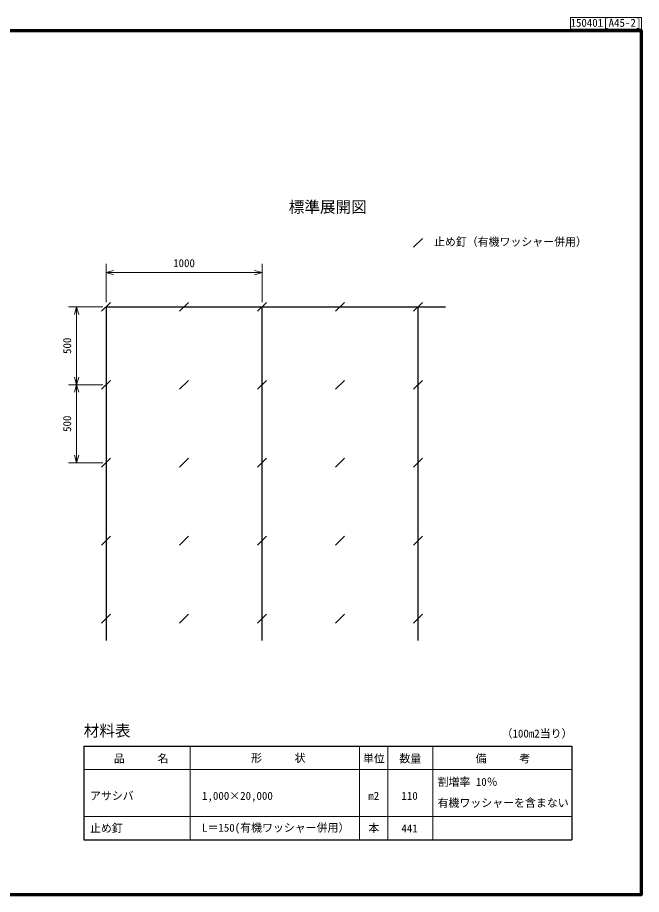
# Model space of a CAD drawing. Units: millimetres, scale not verified. Extents: x 200 to 8200, y 200 to 5825.
# Drawn here: x 4200 to 8200, y 200 to 5825 of the extents above; entities that cross this region are included whole.
import ezdxf
from ezdxf.enums import TextEntityAlignment as Align

# ---------------------------------------------------------------- set-up
doc = ezdxf.new("R2010")
doc.units = ezdxf.units.MM
doc.header["$LTSCALE"] = 20
for name, color, linetype, lineweight in [('C-DOC', 3, 'Continuous', 13), ('C-MTR-FRAM', 5, 'Continuous', 25), ('C-MTR-LINE', 5, 'Continuous', 13), ('C-STR', 7, 'Continuous', 25), ('C-STR-DIM', 1, 'Continuous', 13), ('C-STR-TXT', 7, 'Continuous', 25), ('C-TTL', 2, 'Continuous', 70)]:
    doc.layers.add(name, color=color, linetype=linetype, lineweight=lineweight)
for name, color, linetype in [('C-MTR', 5, 'Continuous'), ('C-MTR-TXT', 5, 'Continuous'), ('C-TTL-TXT', 7, 'Continuous')]:
    doc.layers.add(name, color=color, linetype=linetype)
doc.styles.add('ＭＳ ゴシック', font='')
doc.styles.get('ＭＳ ゴシック').set_extended_font_data('MS Gothic')

msp = doc.modelspace()

# ---------------------------------------------------------------- linework, layer by layer
at = {"layer": 'C-DOC'}
for p, q in [((8200, 5825), (7745, 5825)), ((7745, 5825), (7745, 5750)), ((8200, 5825), (8200, 5750)), ((8200, 5750), (7745, 5750))]:
    msp.add_line(p, q, dxfattribs=at)
at = {"layer": 'C-MTR-FRAM'}
for p, q in [((4624.49, 1151), (7753, 1151)), ((4624.49, 1151), (4624.49, 551)), ((7753, 1151), (7753, 551)), ((4624.49, 551), (7753, 551))]:
    msp.add_line(p, q, dxfattribs=at)
at = {"layer": 'C-MTR-LINE'}
for p, q in [((5307.03, 1151), (5307.03, 551)), ((6393.2, 1151.41), (6393.2, 551)), ((6573.13, 1151), (6573.13, 551)), ((6863.13, 1151), (6863.13, 551)), ((4624.49, 1001), (7753, 1001)), ((4624.49, 701), (7753, 701))]:
    msp.add_line(p, q, dxfattribs=at)
at = {"layer": 'C-STR'}
for p, q in [((4739.21, 3941.21), (4795.78, 3997.77)), ((5239.21, 3941.21), (5295.78, 3997.77)), ((5739.21, 3941.21), (5795.78, 3997.77)), ((6239.21, 3941.21), (6295.78, 3997.77)), ((6739.21, 3941.21), (6795.78, 3997.77)), ((4767.5, 3969.49), (5767.5, 3969.49)), ((4767.5, 3969.49), (4767.5, 1828.49)), ((5767.5, 1828.49), (5767.5, 3969.49)), ((5767.5, 3969.49), (6944.5, 3969.49)), ((6767.5, 1828.49), (6767.5, 3969.49)), ((4739.21, 3441.21), (4795.78, 3497.77)), ((5239.21, 3441.21), (5295.78, 3497.77)), ((5739.21, 3441.21), (5795.78, 3497.77)), ((6239.21, 3441.21), (6295.78, 3497.77)), ((6739.21, 3441.21), (6795.78, 3497.77)), ((4739.21, 2941.21), (4795.78, 2997.77)), ((5239.21, 2941.21), (5295.78, 2997.77)), ((5739.21, 2941.21), (5795.78, 2997.77)), ((6239.21, 2941.21), (6295.78, 2997.77)), ((6739.21, 2941.21), (6795.78, 2997.77)), ((4739.21, 2441.21), (4795.78, 2497.77)), ((5239.21, 2441.21), (5295.78, 2497.77)), ((5739.21, 2441.21), (5795.78, 2497.77)), ((6239.21, 2441.21), (6295.78, 2497.77)), ((6739.21, 2441.21), (6795.78, 2497.77)), ((4739.21, 1941.21), (4795.78, 1997.77)), ((5239.21, 1941.21), (5295.78, 1997.77)), ((5739.21, 1941.21), (5795.78, 1997.77)), ((6239.21, 1941.21), (6295.78, 1997.77)), ((6739.21, 1941.21), (6795.78, 1997.77))]:
    msp.add_line(p, q, dxfattribs=at)
at = {"layer": 'C-STR-DIM'}
for p, q in [((4767.5, 3999.49), (4767.5, 4246.2)), ((5767.5, 3999.49), (5767.5, 4246.2)), ((4767.5, 4188.49), (4815.79, 4201.43)), ((4767.5, 4188.49), (4767.5, 4154.2)), ((4767.5, 4188.49), (4815.79, 4175.55)), ((4767.5, 4188.49), (5767.5, 4188.49)), ((5767.5, 4188.49), (5719.2, 4201.43)), ((5767.5, 4188.49), (5719.2, 4175.55)), ((5767.5, 4188.49), (5767.5, 4154.2)), ((4747.5, 3969.49), (4527.5, 3969.49)), ((4579.02, 3969.49), (4566.08, 3921.19)), ((4579.02, 3969.49), (4591.97, 3921.19)), ((4579.02, 3469.49), (4579.02, 3969.49)), ((4587.5, 3969.49), (4619.02, 3969.49)), ((4579.02, 3469.49), (4566.08, 3517.79)), ((4579.02, 3469.49), (4591.97, 3517.79)), ((4747.5, 3469.49), (4527.5, 3469.49)), ((4579.02, 3469.49), (4566.08, 3421.19)), ((4579.02, 2969.49), (4579.02, 3469.49)), ((4579.02, 3469.49), (4591.97, 3421.19)), ((4579.02, 2969.49), (4566.08, 3017.79)), ((4579.02, 2969.49), (4591.97, 3017.79)), ((4747.5, 2969.49), (4527.5, 2969.49))]:
    msp.add_line(p, q, dxfattribs=at)
at = {"layer": 'C-STR-TXT'}
msp.add_line((6739.21, 4352.12), (6795.78, 4408.69), dxfattribs=at)
at = {"layer": 'C-TTL'}
msp.add_lwpolyline([(200, 200), (8200, 200), (8200, 5740), (200, 5740)], close=True, dxfattribs=at)

# ---------------------------------------------------------------- texts
at = {"layer": 'C-DOC', "style": 'ＭＳ ゴシック'}
msp.add_text('150401[A45-2]', height=51.32, dxfattribs=at).set_placement((7745, 5750), align=Align.BOTTOM_LEFT)
at = {"layer": 'C-MTR', "style": 'ＭＳ ゴシック'}
msp.add_text('材料表', height=73.31, dxfattribs=at).set_placement((4624.49, 1191.41), align=Align.BOTTOM_LEFT)
at = {"layer": 'C-MTR-TXT', "style": 'ＭＳ ゴシック'}
for s, p in [('（100m2当り）', (7303.22, 1191)), ('止め釘', (4664.49, 583.79)), ('L＝150(有機ワッシャー併用）', (5382.81, 587.13)), ('本', (6448.76, 584.3)), ('441', (6660.97, 582.57))]:
    msp.add_text(s, height=51.32, dxfattribs=at).set_placement(p, align=Align.BOTTOM_LEFT)
for s, p in [('\u3000品\u3000\u3000\u3000名\u3000', (4747.28, 1071.62)), ('形\u3000\u3000\u3000状\u3000', (5696.65, 1075.49)), ('単位', (6414.39, 1071.62)), ('数量', (6648.09, 1071.62)), ('\u3000備\u3000\u3000\u3000考\u3000', (7066.98, 1071.62)), ('割増率 10％', (6893.13, 922)), ('アサシバ', (4664.49, 832.62)), ('1,000×20,000', (5382.81, 832.62)), ('m2', (6448.76, 832.62)), ('110', (6660.97, 832.62)), ('有機ワッシャーを含まない', (6893.13, 787.27))]:
    msp.add_text(s, height=51.32, dxfattribs=at).set_placement(p, align=Align.MIDDLE_LEFT)
at = {"layer": 'C-STR-DIM', "color": 7, "style": 'ＭＳ ゴシック'}
msp.add_text('1000', height=51.32, dxfattribs=at).set_placement((5197.5, 4208.49), align=Align.BOTTOM_LEFT)
for p in [(4559.02, 3666.99), (4559.02, 3166.99)]:
    msp.add_text('500', height=51.32, rotation=90, dxfattribs=at).set_placement(p, align=Align.BOTTOM_LEFT)
at = {"layer": 'C-STR-TXT', "style": 'ＭＳ ゴシック'}
msp.add_text('止め釘（有機ワッシャー併用）', height=51.32, dxfattribs=at).set_placement((6870, 4345.4), align=Align.BOTTOM_LEFT)
at = {"layer": 'C-TTL-TXT', "style": 'ＭＳ ゴシック'}
msp.add_text('標準展開図', height=73.31, dxfattribs=at).set_placement((5938.75, 4610.14), align=Align.MIDDLE_LEFT)

doc.saveas('drawing.dxf')
